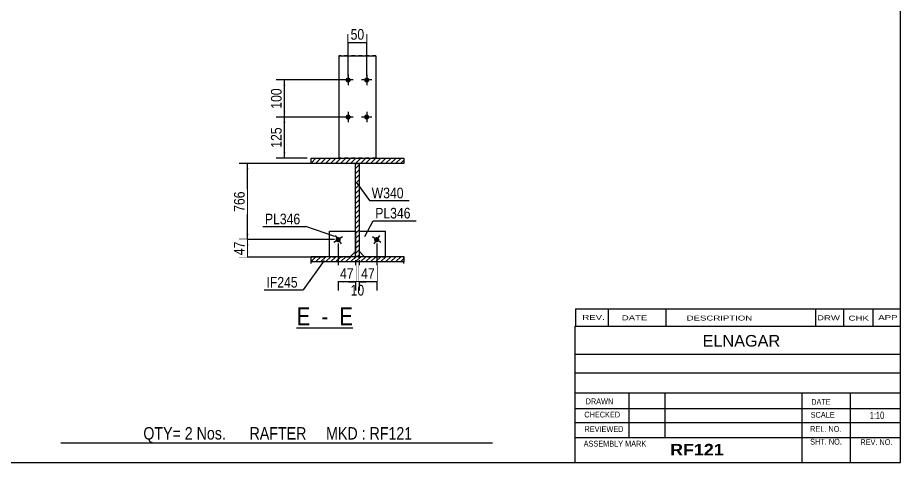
# Model space of a CAD drawing. Header units: millimetres. Extents: x -43 to 360, y -189 to 89.
# Drawn here: x 122 to 359.7, y -188.5 to -68.5 of the extents above; entities that cross this region are included whole.
import ezdxf

# ---------------------------------------------------------------- set-up
doc = ezdxf.new("R2010")
doc.units = ezdxf.units.MM
doc.linetypes.add('DXK_LINE_DOT1', pattern=[1.8814, 0.9407, -0.9407])
doc.styles.add('Arial', font='ARIAL.TTF', dxfattribs={"height": 0.2})
doc.styles.add('Arial Bold', font='ARIALBD.TTF', dxfattribs={"height": 0.2})
doc.styles.add('Arial Narrow', font='ARIALN.TTF', dxfattribs={"height": 0.2})

# ---------------------------------------------------------------- blocks, each defined once
blk = doc.blocks.new('Unknown-623699608-1210')
at = {"color": 5, "linetype": 'Continuous'}
for p, q in [((359.73, -188.48), (359.73, 88.52)), ((-40.27, -188.48), (359.73, -188.48))]:
    blk.add_line(p, q, dxfattribs=at)
blk = doc.blocks.new('Unknown-623699608-13 - 1526')
at = {"color": 7, "linetype": 'Continuous'}
blk.add_line((197.13, -152.23), (212.3, -152.23), dxfattribs=at)
at = {"color": 0, "linetype": 'Continuous'}
for points in [[(200.78, -151.48), (200.78, -146.48), (197.13, -146.48), (197.13, -151.48)], [(207.15, -151.48), (207.15, -146.48), (202.28, -146.48), (202.28, -151.48)], [(212.3, -151.48), (212.3, -146.48), (208.65, -146.48), (208.65, -151.48)]]:
    blk.add_wipeout(points, dxfattribs=at)
at = {"color": 6, "linetype": 'Continuous', "style": 'Arial Narrow'}
for s, height, p in [('E', 4.77, (197.13, -151.48)), ('E', 4.77, (208.65, -151.48)), (' - ', 4.772, (202.28, -151.48))]:
    blk.add_text(s, height=height, dxfattribs=at).set_placement(p)
blk = doc.blocks.new('Bolt-623699608-1583 - 1526')
at = {"linetype": 'Continuous'}
blk.add_hatch(color=3, dxfattribs=at).paths.add_polyline_path([(208.87, -128.02, -1), (207.72, -128.82, -1)])
at = {"color": 3, "linetype": 'Continuous'}
for p, q in [((209.45, -127.63), (207.14, -129.21)), ((207.5, -127.27), (209.09, -129.57))]:
    blk.add_line(p, q, dxfattribs=at)
blk = doc.blocks.new('Part-623699608-1559 - 1526')
at = {"color": 2, "linetype": 'Continuous'}
for p, q in [((208.5, -78.85), (218.5, -78.85)), ((208.5, -78.85), (208.5, -101.31)), ((218.5, -78.85), (218.5, -101.31)), ((208.5, -101.41), (208.5, -106.41)), ((218.5, -101.41), (218.5, -106.41))]:
    blk.add_line(p, q, dxfattribs=at)
at = {"color": 7, "linetype": 'DXK_LINE_DOT1'}
for p, q in [((218.5, -78.85), (208.5, -78.85)), ((218.5, -106.41), (208.5, -106.41))]:
    blk.add_line(p, q, dxfattribs=at)
blk = doc.blocks.new('Bolt-623699608-1582 - 1526')
at = {"linetype": 'Continuous'}
for points in [[(211.7, -85.36, -1), (210.3, -85.36, -1)], [(216.7, -85.36, -1), (215.3, -85.36, -1)], [(211.7, -95.36, -1), (210.3, -95.36, -1)], [(216.7, -95.36, -1), (215.3, -95.36, -1)]]:
    blk.add_hatch(color=3, dxfattribs=at).paths.add_polyline_path(points)
at = {"color": 3, "linetype": 'Continuous'}
for p, q in [((212.4, -85.36), (209.6, -85.36)), ((211, -83.96), (211, -86.76)), ((217.4, -85.36), (214.6, -85.36)), ((216, -83.96), (216, -86.76)), ((211, -93.96), (211, -96.76)), ((216, -93.96), (216, -96.76)), ((212.4, -95.36), (209.6, -95.36)), ((217.4, -95.36), (214.6, -95.36))]:
    blk.add_line(p, q, dxfattribs=at)
blk = doc.blocks.new('Part-623699608-1558 - 1526')
at = {"linetype": 'Continuous'}
h = blk.add_hatch(dxfattribs=at)
h.set_pattern_fill('', scale=0.3, style=0, pattern_type=0)
h.set_pattern_definition([(45, (200.9977, -132.942), (-0.67352, 0.67352), [])])
h.paths.add_polyline_path([(226, -132.94), (201, -132.94), (201, -134.44), (226, -134.44)])
at = {"color": 7, "linetype": 'DXK_LINE_DOT1'}
for p, q in [((201, -133.39), (201, -132.94)), ((226, -133.39), (226, -132.94))]:
    blk.add_line(p, q, dxfattribs=at)
at = {"color": 2, "linetype": 'Continuous'}
for p, q in [((201, -132.94), (226, -132.94)), ((201, -134.44), (201, -132.94)), ((226, -132.94), (226, -134.44)), ((201, -134.89), (201, -134.44)), ((226, -134.44), (201, -134.44)), ((226, -134.89), (226, -134.44))]:
    blk.add_line(p, q, dxfattribs=at)
blk = doc.blocks.new('Part-623699608-1581 - 1526')
at = {"color": 2, "linetype": 'Continuous'}
for p, q in [((205.97, -126.12), (212.97, -126.12)), ((205.97, -132.94), (205.97, -126.12)), ((212.97, -126.12), (212.97, -131.62)), ((211.65, -132.94), (212.97, -131.62))]:
    blk.add_line(p, q, dxfattribs=at)
at = {"color": 7, "linetype": 'DXK_LINE_DOT1'}
for p, q in [((205.97, -126.12), (212.97, -126.12)), ((205.97, -133.12), (205.97, -132.94)), ((211.47, -133.12), (205.97, -133.12)), ((211.65, -132.94), (211.47, -133.12))]:
    blk.add_line(p, q, dxfattribs=at)
blk = doc.blocks.new('Bolt-623699608-1584 - 1526')
at = {"linetype": 'Continuous'}
blk.add_hatch(color=3, dxfattribs=at).paths.add_polyline_path([(219.27, -128.82, -1), (218.12, -128.02, -1)])
at = {"color": 3, "linetype": 'Continuous'}
for p, q in [((219.85, -129.21), (217.54, -127.63)), ((219.49, -127.27), (217.9, -129.57))]:
    blk.add_line(p, q, dxfattribs=at)
blk = doc.blocks.new('Part-623699608-1603 - 1526')
at = {"linetype": 'Continuous'}
h = blk.add_hatch(dxfattribs=at)
h.set_pattern_fill('', scale=0.3, style=0, pattern_type=0)
h.set_pattern_definition([(45, (200.9977, -106.4063), (-0.67352, 0.67352), [])])
h.paths.add_polyline_path([(226, -106.41), (201, -106.41), (201, -107.91), (226, -107.91)])
at = {"color": 2, "linetype": 'Continuous'}
for p, q in [((201, -106.41), (226, -106.41)), ((201, -107.91), (201, -106.41)), ((226, -106.41), (226, -107.91)), ((226, -107.91), (201, -107.91))]:
    blk.add_line(p, q, dxfattribs=at)
blk = doc.blocks.new('Part-623699608-1625 - 1526')
at = {"linetype": 'Continuous'}
h = blk.add_hatch(dxfattribs=at)
h.set_pattern_fill('', scale=0.3, style=0, pattern_type=0)
h.set_pattern_definition([(45, (212.9977, -107.9063), (-0.67352, 0.67352), [])])
h.paths.add_polyline_path([(214, -107.91), (213, -107.91), (213, -132.94), (214, -132.94)])
at = {"color": 2, "linetype": 'Continuous'}
for p, q in [((213, -107.91), (214, -107.91)), ((213, -112.91), (213, -107.91)), ((214, -107.91), (214, -112.91)), ((213, -132.94), (213, -113.01)), ((214, -113.01), (214, -132.94)), ((214, -132.94), (213, -132.94))]:
    blk.add_line(p, q, dxfattribs=at)
at = {"color": 7, "linetype": 'DXK_LINE_DOT1'}
for p, q in [((213, -133.39), (213, -132.94)), ((214, -133.39), (214, -132.94))]:
    blk.add_line(p, q, dxfattribs=at)
blk = doc.blocks.new('Part-623699608-1631 - 1526')
at = {"color": 2, "linetype": 'Continuous'}
for p, q in [((214.03, -131.62), (214.03, -126.12)), ((214.03, -126.12), (221.03, -126.12)), ((221.03, -132.94), (221.03, -126.12)), ((215.35, -132.94), (214.03, -131.62))]:
    blk.add_line(p, q, dxfattribs=at)
at = {"color": 7, "linetype": 'DXK_LINE_DOT1'}
for p, q in [((214.03, -126.12), (221.03, -126.12)), ((215.53, -133.12), (215.35, -132.94)), ((221.03, -133.12), (215.53, -133.12)), ((221.03, -132.94), (221.03, -133.12))]:
    blk.add_line(p, q, dxfattribs=at)
blk = doc.blocks.new('StraightDimension-623699608-1687 - 1526')
at = {"linetype": 'Continuous'}
for points in [[(211.5, -139.48), (213, -139.73), (211.5, -139.98)], [(215.5, -139.98), (214, -139.73), (215.5, -139.48)]]:
    blk.add_hatch(color=7, dxfattribs=at).paths.add_polyline_path(points)
at = {"color": 7, "linetype": 'Continuous'}
for p, q in [((213, -133.97), (213, -141.98)), ((214, -133.97), (214, -141.98)), ((213, -139.73), (214, -139.73))]:
    blk.add_line(p, q, dxfattribs=at)
at = {"color": 0}
blk.add_wipeout([(215.93, -144.08), (215.93, -139.88), (211.07, -139.88), (211.07, -144.08)], dxfattribs=at)
at = {"color": 3, "style": 'Arial Narrow'}
blk.add_text('10', height=2.863, dxfattribs=at).set_placement((211.67, -143.48))
blk = doc.blocks.new('StraightDimension-623699608-1710 - 1526')
at = {"linetype": 'Continuous'}
for points in [[(215.5, -139.98), (214, -139.73), (215.5, -139.48)], [(217.2, -139.48), (218.7, -139.73), (217.2, -139.98)]]:
    blk.add_hatch(color=7, dxfattribs=at).paths.add_polyline_path(points)
at = {"color": 7, "linetype": 'Continuous'}
for p, q in [((218.7, -129.42), (218.7, -142.13)), ((214, -133.97), (214, -142.13)), ((214, -139.73), (218.7, -139.73))]:
    blk.add_line(p, q, dxfattribs=at)
at = {"color": 0}
blk.add_wipeout([(218.78, -139.58), (218.78, -135.38), (213.92, -135.38), (213.92, -139.58)], dxfattribs=at)
at = {"color": 3, "style": 'Arial Narrow'}
blk.add_text('47', height=2.863, dxfattribs=at).set_placement((214.52, -138.98))
blk = doc.blocks.new('StraightDimension-623699608-4890 - 1526')
at = {"linetype": 'Continuous'}
for points in [[(212.5, -75.49), (211, -75.24), (212.5, -74.99)], [(214.5, -74.99), (216, -75.24), (214.5, -75.49)]]:
    blk.add_hatch(color=7, dxfattribs=at).paths.add_polyline_path(points)
at = {"color": 7, "linetype": 'Continuous'}
for p, q in [((211, -84.36), (211, -72.99)), ((216, -84.36), (216, -72.99)), ((211, -75.24), (216, -75.24))]:
    blk.add_line(p, q, dxfattribs=at)
at = {"color": 0}
blk.add_wipeout([(215.93, -75.09), (215.93, -70.89), (211.07, -70.89), (211.07, -75.09)], dxfattribs=at)
at = {"color": 3, "style": 'Arial Narrow'}
blk.add_text('50', height=2.863, dxfattribs=at).set_placement((211.67, -74.49))
blk = doc.blocks.new('StraightDimension-623699608-1648 - 1526')
at = {"linetype": 'Continuous'}
for points in [[(183.62, -109.41), (183.87, -107.91), (184.12, -109.41)], [(184.12, -126.92), (183.87, -128.42), (183.62, -126.92)]]:
    blk.add_hatch(color=7, dxfattribs=at).paths.add_polyline_path(points)
at = {"color": 7, "linetype": 'Continuous'}
for p, q in [((212, -107.91), (181.62, -107.91)), ((183.87, -128.42), (183.87, -107.91)), ((207.3, -128.42), (181.62, -128.42))]:
    blk.add_line(p, q, dxfattribs=at)
at = {"color": 0}
blk.add_wipeout([(183.72, -114.82), (179.52, -114.82), (179.52, -121.51), (183.72, -121.51)], dxfattribs=at)
at = {"color": 3, "style": 'Arial Narrow'}
blk.add_text('766', height=2.863, rotation=90.0002, dxfattribs=at).set_placement((183.12, -120.91))
blk = doc.blocks.new('StraightDimension-623699608-1696 - 1526')
at = {"linetype": 'Continuous'}
for points in [[(209.8, -139.98), (208.3, -139.73), (209.8, -139.48)], [(211.5, -139.48), (213, -139.73), (211.5, -139.98)]]:
    blk.add_hatch(color=7, dxfattribs=at).paths.add_polyline_path(points)
at = {"color": 7, "linetype": 'Continuous'}
for p, q in [((208.3, -129.42), (208.3, -142.13)), ((213, -133.97), (213, -142.13)), ((208.3, -139.73), (213, -139.73))]:
    blk.add_line(p, q, dxfattribs=at)
at = {"color": 0}
blk.add_wipeout([(213.08, -139.58), (213.08, -135.38), (208.22, -135.38), (208.22, -139.58)], dxfattribs=at)
at = {"color": 3, "style": 'Arial Narrow'}
blk.add_text('47', height=2.863, dxfattribs=at).set_placement((208.82, -138.98))
blk = doc.blocks.new('StraightDimension-623699608-1649 - 1526')
at = {"linetype": 'Continuous'}
for points in [[(183.62, -129.92), (183.87, -128.42), (184.12, -129.92)], [(184.12, -131.62), (183.87, -133.12), (183.62, -131.62)]]:
    blk.add_hatch(color=7, dxfattribs=at).paths.add_polyline_path(points)
at = {"color": 7, "linetype": 'Continuous'}
for p, q in [((207.3, -128.42), (181.62, -128.42)), ((183.87, -133.12), (183.87, -128.42)), ((204.97, -133.12), (181.62, -133.12))]:
    blk.add_line(p, q, dxfattribs=at)
at = {"color": 0}
blk.add_wipeout([(183.72, -128.34), (179.52, -128.34), (179.52, -133.2), (183.72, -133.2)], dxfattribs=at)
at = {"color": 3, "style": 'Arial Narrow'}
blk.add_text('47', height=2.863, rotation=90.0002, dxfattribs=at).set_placement((183.12, -132.6))
blk = doc.blocks.new('StraightDimension-623699608-4901 - 1526')
at = {"linetype": 'Continuous'}
for points in [[(193.58, -86.86), (193.83, -85.36), (194.08, -86.86)], [(194.08, -93.86), (193.83, -95.36), (193.58, -93.86)]]:
    blk.add_hatch(color=7, dxfattribs=at).paths.add_polyline_path(points)
at = {"color": 7, "linetype": 'Continuous'}
for p, q in [((210, -85.36), (191.58, -85.36)), ((193.83, -95.36), (193.83, -85.36)), ((210, -95.36), (191.58, -95.36))]:
    blk.add_line(p, q, dxfattribs=at)
at = {"color": 0}
blk.add_wipeout([(193.68, -87.01), (189.48, -87.01), (189.48, -93.7), (193.68, -93.7)], dxfattribs=at)
at = {"color": 3, "style": 'Arial Narrow'}
blk.add_text('100', height=2.863, rotation=90.0002, dxfattribs=at).set_placement((193.08, -93.1))
blk = doc.blocks.new('StraightDimension-623699608-4902 - 1526')
at = {"linetype": 'Continuous'}
for points in [[(193.58, -96.86), (193.83, -95.36), (194.08, -96.86)], [(194.08, -104.91), (193.83, -106.41), (193.58, -104.91)]]:
    blk.add_hatch(color=7, dxfattribs=at).paths.add_polyline_path(points)
at = {"color": 7, "linetype": 'Continuous'}
for p, q in [((210, -95.36), (191.58, -95.36)), ((193.83, -106.41), (193.83, -95.36)), ((200, -106.41), (191.58, -106.41))]:
    blk.add_line(p, q, dxfattribs=at)
at = {"color": 0}
blk.add_wipeout([(193.68, -97.54), (189.48, -97.54), (189.48, -104.22), (193.68, -104.22)], dxfattribs=at)
at = {"color": 3, "style": 'Arial Narrow'}
blk.add_text('125', height=2.863, rotation=90.0002, dxfattribs=at).set_placement((193.08, -103.62))
blk = doc.blocks.new('CBS_CALLOFF-623699608-7230')
at = {"color": 7, "linetype": 'Continuous'}
blk.add_line((133.61, -183.21), (249.84, -183.23), dxfattribs=at)
at = {"color": 3, "linetype": 'Continuous', "style": 'Arial Narrow'}
blk.add_text('QTY= 2 Nos.      RAFTER     MKD : RF121', height=3.3405, dxfattribs=at).set_placement((155.84, -182.32))
blk = doc.blocks.new('CBS_NAME_BLOG-623699608-7231')
at = {"color": 7, "linetype": 'Continuous'}
for p, q in [((272.14, -151.73), (359.66, -151.73)), ((272.14, -188.44), (272.14, -151.73)), ((272.14, -159.26), (359.66, -159.26)), ((272.21, -164.32), (359.73, -164.32)), ((272.14, -169.69), (359.66, -169.69)), ((286.66, -181.8), (286.66, -169.7)), ((296.35, -181.77), (296.35, -169.7)), ((333.26, -188.44), (333.26, -169.71)), ((346.31, -188.44), (346.31, -169.69)), ((272.15, -173.99), (359.73, -173.97)), ((272.14, -177.74), (359.66, -177.74)), ((272.14, -181.78), (359.66, -181.78)), ((272.14, -188.48), (359.73, -188.48))]:
    blk.add_line(p, q, dxfattribs=at)
at = {"color": 3, "linetype": 'Continuous', "style": 'Arial'}
blk.add_text('ELNAGAR', height=3.133, dxfattribs=at).set_placement((306.46, -157.26))
at = {"color": 3, "linetype": 'Continuous'}
for s, height, style, width, p in [('DRAWN', 1.566, 'Arial', 0.9, (274.97, -172.8)), ('DATE', 1.566, 'Arial', 0.9, (335.73, -172.96)), ('CHECKED', 1.566, 'Arial', 0.9, (274.62, -176.37)), ('SCALE', 1.566, 'Arial', 0.9, (335.58, -176.44)), ('1:10', 1.957, 'Arial Narrow', 0.9, (351.47, -176.79)), ('REVIEWED', 1.566, 'Arial', 0.9, (274.66, -180.29)), ('REL. NO.', 1.566, 'Arial', 0.9, (335.44, -180.24)), ('ASSEMBLY MARK', 1.5663, 'Arial', 0.9, (274.44, -184.22)), ('SHT. NO.', 1.566, 'Arial', 0.9, (335.44, -183.7)), ('REV. NO.', 1.566, 'Arial', 0.9, (348.96, -183.8)), ('RF121', 3.131, 'Arial Bold', 1.1, (297.72, -186.62))]:
    blk.add_text(s, height=height, dxfattribs=dict(at, style=style, width=width)).set_placement(p)
blk = doc.blocks.new('CBS_REVISION-623699608-7232')
at = {"color": 7, "linetype": 'Continuous'}
for p, q in [((272.22, -147.1), (359.72, -147.1)), ((272.22, -147.1), (272.22, -151.73)), ((281.02, -147.1), (281.02, -151.73)), ((296.61, -147.1), (296.61, -151.67)), ((336.87, -147.1), (336.87, -151.73)), ((344.41, -147.1), (344.41, -151.73)), ((352.36, -147.1), (352.36, -151.73)), ((272.22, -151.73), (359.72, -151.73))]:
    blk.add_line(p, q, dxfattribs=at)
at = {"color": 7, "style": 'Arial Narrow', "width": 1.7}
for s, height, p in [('REV.', 1.326, (274.08, -150.05)), ('DATE', 1.326, (284.71, -150.17)), ('DESCRIPTION', 1.3257, (302.19, -150.22)), ('DRW', 1.326, (337.3, -150.16)), ('CHK', 1.326, (345.79, -150.25)), ('APP', 1.326, (353.79, -150.09))]:
    blk.add_text(s, height=height, dxfattribs=at).set_placement(p)
blk = doc.blocks.new('Mark-623699608-1554 - 1526')
at = {"color": 7, "linetype": 'Continuous'}
blk.add_line((204.54, -134.01), (198.91, -141.94), dxfattribs=at)
at = {"color": 0}
blk.add_wipeout([(197.41, -141.34), (197.41, -138.34), (189.01, -138.34), (189.01, -141.34)], dxfattribs=at)
blk.add_wipeout([(197.41, -141.34), (197.41, -138.34), (189.01, -138.34), (189.01, -141.34)], dxfattribs=at)
at = {"color": 7, "linetype": 'Continuous'}
blk.add_line((188.41, -141.94), (198.91, -141.94), dxfattribs=at)
at = {"color": 3, "style": 'Arial Narrow'}
blk.add_text('IF245', height=2.863, dxfattribs=at).set_placement((189.01, -141.34))
blk = doc.blocks.new('Mark-623699608-1577 - 1526')
at = {"color": 7, "linetype": 'Continuous'}
blk.add_line((207.4, -127.55), (199.61, -124.88), dxfattribs=at)
at = {"color": 0}
blk.add_wipeout([(198.11, -124.28), (198.11, -121.28), (188.6, -121.28), (188.6, -124.28)], dxfattribs=at)
blk.add_wipeout([(198.11, -124.28), (198.11, -121.28), (188.6, -121.28), (188.6, -124.28)], dxfattribs=at)
at = {"color": 7, "linetype": 'Continuous'}
blk.add_line((188, -124.88), (199.61, -124.88), dxfattribs=at)
at = {"color": 3, "style": 'Arial Narrow'}
blk.add_text('PL346', height=2.863, dxfattribs=at).set_placement((188.6, -124.28))
blk = doc.blocks.new('Mark-623699608-1621 - 1526')
at = {"color": 0}
blk.add_wipeout([(225.94, -117.27), (225.94, -114.27), (217.35, -114.27), (217.35, -117.27)], dxfattribs=at)
blk.add_wipeout([(225.94, -117.27), (225.94, -114.27), (217.35, -114.27), (217.35, -117.27)], dxfattribs=at)
at = {"color": 7, "linetype": 'Continuous'}
for p, q in [((213.12, -112.91), (216.75, -117.87)), ((216.75, -117.87), (227.44, -117.87))]:
    blk.add_line(p, q, dxfattribs=at)
at = {"color": 3, "style": 'Arial Narrow'}
blk.add_text('W340', height=2.863, dxfattribs=at).set_placement((217.35, -117.27))
blk = doc.blocks.new('Mark-623699608-1627 - 1526')
at = {"color": 0}
blk.add_wipeout([(227.81, -122.7), (227.81, -119.7), (218.31, -119.7), (218.31, -122.7)], dxfattribs=at)
blk.add_wipeout([(227.81, -122.7), (227.81, -119.7), (218.31, -119.7), (218.31, -122.7)], dxfattribs=at)
at = {"color": 7, "linetype": 'Continuous'}
for p, q in [((215.46, -127.55), (217.71, -123.3)), ((217.71, -123.3), (229.31, -123.3))]:
    blk.add_line(p, q, dxfattribs=at)
at = {"color": 3, "style": 'Arial Narrow'}
blk.add_text('PL346', height=2.863, dxfattribs=at).set_placement((218.31, -122.7))

msp = doc.modelspace()

# ---------------------------------------------------------------- block references
for name in ['Unknown-623699608-1210', 'Part-623699608-1559 - 1526', 'Bolt-623699608-1582 - 1526', 'Part-623699608-1603 - 1526', 'Part-623699608-1625 - 1526', 'Part-623699608-1581 - 1526', 'Bolt-623699608-1583 - 1526', 'Part-623699608-1631 - 1526', 'Bolt-623699608-1584 - 1526', 'Part-623699608-1558 - 1526', 'CBS_REVISION-623699608-7232', 'CBS_NAME_BLOG-623699608-7231', 'CBS_CALLOFF-623699608-7230']:
    msp.add_blockref(name, (0, 0))

# ---------------------------------------------------------------- next in the draw order: block references
for name in ['StraightDimension-623699608-4890 - 1526', 'StraightDimension-623699608-1648 - 1526', 'Mark-623699608-1627 - 1526', 'StraightDimension-623699608-1687 - 1526', 'Unknown-623699608-13 - 1526']:
    msp.add_blockref(name, (0, 0))

# ---------------------------------------------------------------- next in the draw order: block references
for name in ['StraightDimension-623699608-4901 - 1526', 'Mark-623699608-1621 - 1526', 'StraightDimension-623699608-1710 - 1526']:
    msp.add_blockref(name, (0, 0))

# ---------------------------------------------------------------- next in the draw order: block references
for name in ['StraightDimension-623699608-4902 - 1526', 'StraightDimension-623699608-1696 - 1526']:
    msp.add_blockref(name, (0, 0))

# ---------------------------------------------------------------- next in the draw order: block references
msp.add_blockref('StraightDimension-623699608-1649 - 1526', (0, 0))

# ---------------------------------------------------------------- next in the draw order: block references
for name in ['Mark-623699608-1577 - 1526', 'Mark-623699608-1554 - 1526']:
    msp.add_blockref(name, (0, 0))

doc.saveas('drawing.dxf')
